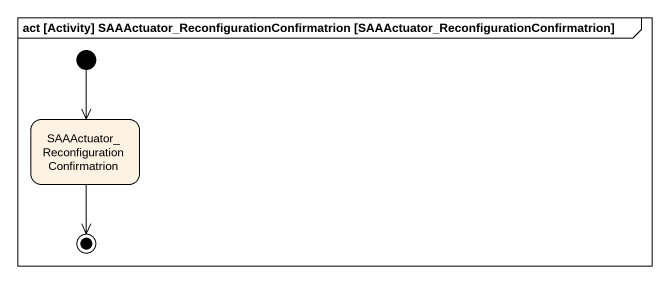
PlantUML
@startuml
mainframe act [Activity] SAAActuator_ReconfigurationConfirmatrion [SAAActuator_ReconfigurationConfirmatrion]
hide empty description
state "SAAActuator_ReconfigurationConfirmatrion" as SAAActuator
[*] --> SAAActuator
SAAActuator --> [*]
@enduml
